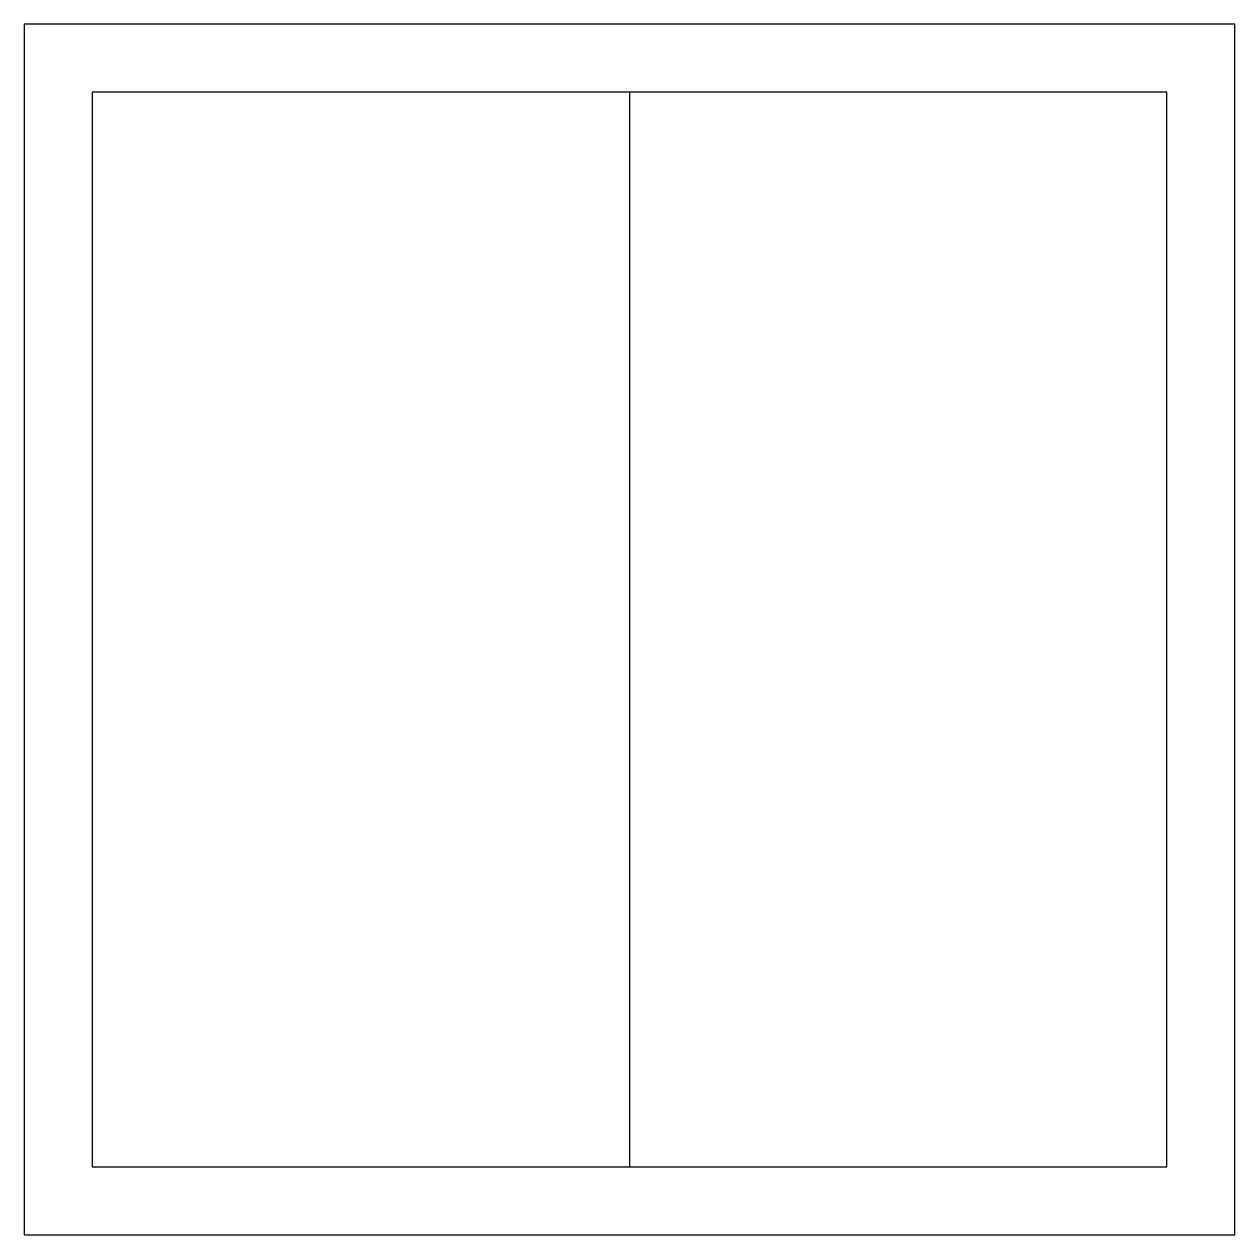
# Model space of a CAD drawing. Header units: millimetres. Extents: x 0 to 80, y 0 to 80.
import ezdxf

# ---------------------------------------------------------------- set-up
doc = ezdxf.new("R2010")
doc.units = ezdxf.units.MM

msp = doc.modelspace()

# ---------------------------------------------------------------- linework, layer by layer
for p, q in [((80, 80), (0, 80)), ((0, 80), (0, 0)), ((80, 0), (80, 80)), ((75.5, 75.5), (4.5, 75.5)), ((4.5, 75.5), (4.5, 4.5)), ((40, 75.5), (40, 4.5)), ((75.5, 4.5), (75.5, 75.5)), ((4.5, 4.5), (75.5, 4.5)), ((0, 0), (80, 0))]:
    msp.add_line(p, q)

doc.saveas('drawing.dxf')
